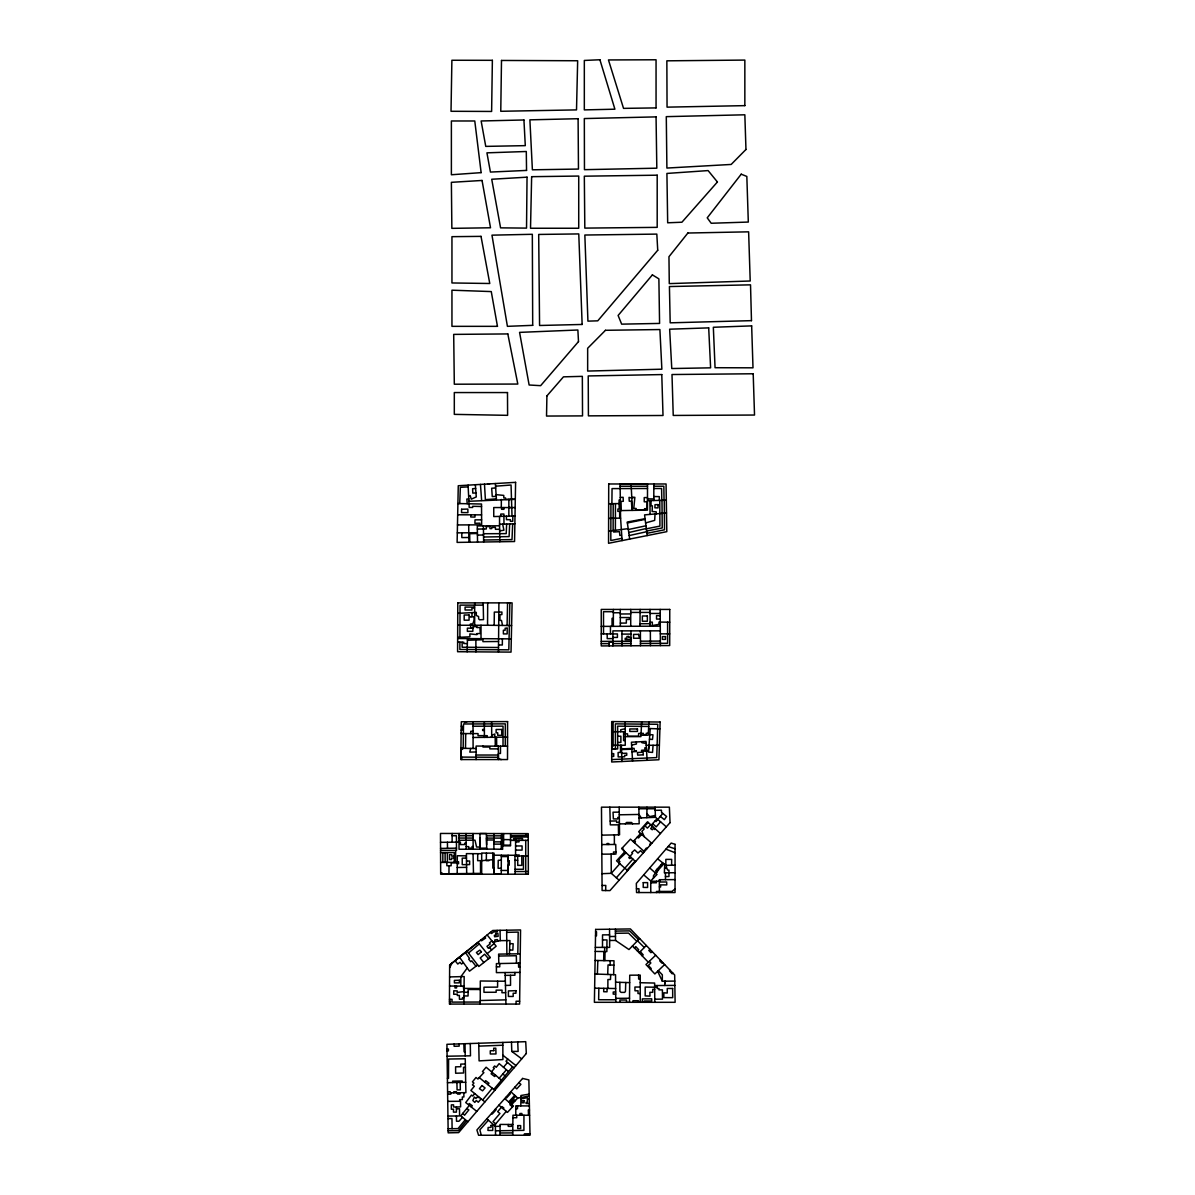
<?xml version="1.0" encoding="UTF-8"?>
<svg xmlns="http://www.w3.org/2000/svg" width="1195" height="1195" viewBox="0 0 1195 1195"><rect width="100%" height="100%" fill="white"/><g stroke="black" fill="none" stroke-linecap="round" stroke-linejoin="round"><path stroke-width="1.5" d="M454.249 862.342L454.249 852.558L440.567 852.588M462.525 748.324L462.525 749.355L461.061 749.31L460.956 757.092L498.39 757.286L498.42 759.557L498.315 746.143M481.675 874.202L481.69 853.036L494.088 853.185L494.073 874.202L501.258 874.202L501.347 855.232L494.088 855.187M494.073 874.202L494.073 868.093L492.833 868.108L492.803 853.17M502.662 833.587L502.632 849.301L493.893 849.107L493.908 833.557M501.601 507.546L501.586 509.294L503.902 509.309L503.902 507.561M508.846 516.135L508.861 499.361M512.013 516.046L511.057 485.021L495.566 486.186M515.553 856.053L515.613 838.591M625.254 721.705L625.254 745.262L611.691 745.277M640.221 1002.306L640.251 975.12L629.735 975.195L629.481 1002.306M452.128 842.176L452.143 833.483M459.074 833.498L459.029 849.257L493.893 849.107M459.149 1043.907L459.149 1046.148L454.115 1046.282L454.04 1044.072M480.241 1004.069L480.3 980.99L505.351 981.229M481.69 860.684L492.773 859.698M503.02 746.158L503.035 726.142L473.026 726.231M503.618 833.587L503.588 845.059L510.504 845.223M505.276 746.173L505.321 723.871L463.526 723.976L463.167 748.324M523.948 1115.264L523.918 1130.351L495.477 1130.814M524.426 1135.25L524.426 1133.846L529.982 1133.726M610.854 530.924L610.929 503.678M613.125 530.714L613.199 503.648M615.38 530.49L615.455 503.618M623.626 731.713L623.596 740.571L625.254 740.571M653.799 500.526L653.829 483.975M450.336 1004.069L450.351 1001.141L449.454 1001.141M459.896 642.163L459.866 649.468L508.816 649.826L509.847 602.878M459.911 637.293L460.045 605.133L483.243 605.133M462.151 642.208L462.136 647.227L498.494 647.496M470.77 514.821L470.77 517.002L474.968 517.091L474.983 514.851M476.088 759.557L476.133 746.053L507.546 746.188M482.974 746.083L482.974 747.024L489.83 747.024L489.845 748.862L498.33 748.892M498.479 652.022L498.898 602.878M501.303 507.546L501.347 499.45M500.496 746.158L500.466 753.477L498.375 753.477M511.654 1124.495L511.654 1126.362L508.278 1126.377L508.248 1124.48M515.777 1115.234L515.807 1105.838L529.4 1105.943M519.227 856.008L519.227 854.993L515.553 854.993M519.915 1115.249L519.915 1113.516L521.871 1113.471L521.886 1115.249M602.489 947.396L602.534 934.878L609.569 934.834M607.867 988.399L607.896 979.541L610.496 979.512L610.675 974.567M449.649 965.052L449.439 1004.069L519.601 1004.069L520.557 929.949L492.758 930.472L449.649 965.052L478.015 942.302L490.219 957.479L488.606 958.778L484.602 954.207L480.211 957.987L483.826 962.528M456.565 986.084L456.55 987.936L454.996 987.951L454.996 986.069M460.807 986.114L460.867 976.629M527.114 1096.442L527.1 1097.757L520.871 1098.817M607.06 988.384L607.045 991.805L603.699 991.73L603.759 988.34M457.192 874.202L457.327 855.754L466.438 855.844M459.687 1101.282L459.702 1099.624L462.405 1099.609L462.331 1096.98L463.899 1096.965L463.839 1092.678M457.7 625.254L487.545 625.254L487.694 602.878M502.378 638.817L502.333 645.001L498.509 644.941M510.594 833.602L510.504 845.866L502.647 845.806M517.525 1105.853L517.495 1108.736L515.792 1108.751M520.811 1105.883L520.9 1095.501L529.161 1094.127M455.534 862.342L455.654 850.392M494.745 737.3L494.775 734.029L491.698 735.373M646.868 817.679L646.958 807.163M665.481 981.185L664.749 983.679M463.884 1004.069L464.183 976.554L449.589 976.927M497.628 981.155L497.583 987.13L483.99 987.204L483.96 992.298L496.179 992.253L496.134 990.132L502.079 990.162L501.93 992.761L505.634 992.642M611.9 503.678L612.049 488.606L647.511 488.501M639.937 626.285L640.132 609.435M486.41 853.096L486.32 860.684L488.845 860.714M494.177 625.343L494.327 612.094L501.915 612.049L501.885 614.603L499.988 614.588L499.928 620.399L501.482 620.429L502.557 625.448M632.947 1002.306L632.977 1000.708L638.384 1000.738L638.384 1002.306M671.605 865.255L671.68 859.384L665.839 859.384L665.839 865.314L657.579 858.802M448.932 873.724L449.036 865.763L451.112 865.763L451.202 862.82L457.267 862.85M477.731 853.678L477.641 860.684L480.495 860.624L480.554 873.381L441.806 873.814L441.851 872.723L440.671 872.768M465.497 748.369L465.721 733.581M470.74 748.443L469.784 752.118L476.118 751.969M512.67 1135.25L512.969 1115.219L529.594 1115.279M610.107 964.992L610.182 960.72M598.844 988.25L598.65 999.737L615.724 999.767M603.684 960.601L603.833 951.564M517.808 953.834L518.212 932.085L506.68 932.369M604.864 960.631L605.043 951.578M456.49 1107.018L453.562 1106.958L453.562 1104.837L451.351 1104.852L451.337 1109.244L453.488 1109.214L453.458 1112.112L456.385 1112.127L456.49 1107.018L460.613 1106.869L460.538 1101.282L447.737 1101.372M463.346 986.129L464.018 992.507M501.213 849.272L501.571 833.572M507.083 625.493L507.576 602.878M512.849 516.016L512.745 521.319L510.34 521.274L510.399 519.661L506.471 519.691L506.381 516.21M462.017 733.581L461.136 733.028M467.155 651.783L467.484 638.578M501.332 759.557L498.42 758.855M522.484 840.354L522.529 838.576L513.551 838.606L513.551 840.384M605.656 890.559L605.79 885.435L602.071 885.465M613.632 974.672L614.006 960.78L595.095 960.466M644.135 1002.306L644.165 1000.977L651.708 1001.007L651.708 998.826L642.312 998.9L642.312 1002.306M450.829 1092.842L450.799 1094.142L447.632 1094.187M625.747 982.499L625.463 991.282L624.746 992.388L621.071 992.388L619.906 991.327L619.846 982.335M459.746 503.588L460.329 487.336L468.171 486.858M470.666 733.596L470.755 731.31L473.041 731.206M597.366 974.104L597.844 960.511M607.702 974.463L608.031 964.918L613.886 965.127M509.428 953.954L509.951 940.57L500.257 940.629L492.982 942.213M653.426 878.161L653.531 875.532L663.822 863.731M506.635 524.007L506.217 533.627L483.512 533.732M509.667 523.933L509.1 536.6L483.572 537.003M512.685 523.843L511.998 539.587L483.616 540.02M472.951 628.212L472.802 631.333L467.379 631.333L467.379 628.152L472.951 628.212L472.817 626.807L476.939 626.538L476.984 627.599L479.927 627.435L480.315 633.484L476.805 633.634L476.895 634.635L469.859 633.888L469.904 636.801L457.655 637.398M641.655 721.855L640.923 736.613L625.254 736.658M655.039 513.969L654.666 520.378L645.599 522.932M649.019 721.929L648.183 735.224L640.998 735.224M650.214 728.562L648.556 752.118L652.53 752.417L653.067 745.277M449.649 967.681L452.054 963.125M460.911 976.629L467.23 967.995M652.47 826.313L650.692 828.643L652.246 829.748L653.426 828.404L654.651 829.494L655.218 828.792M479.509 1097.518L476.596 1097.383L475.983 1098.474L474.34 1097.07L472.861 1100.535L474.803 1102.388L476.282 1100.505L478.314 1102.223L481.107 1098.832M643.896 851.258L646.346 848.062L647.152 848.555M474.684 1093.544L472.757 1096.039L471.472 1095.068L465.721 1102.567L468.41 1104.703L469.262 1103.508L472.264 1105.704L471.263 1106.973M493.774 1089.452L512.55 1066.776L514.104 1067.762M660.342 816.454L664.375 819.65L666.586 816.454L662.762 813.422L656.04 821.592L655.174 820.816M492.235 1072.393L491.115 1073.812L494.596 1076.516L495.641 1075.276M465.333 1119.655L458.029 1128.603L448.11 1128.737M501.392 1080.131L486.126 1067.225L482.451 1071.571L483.885 1072.632L477.94 1079.04L475.998 1077.487L472.443 1081.848L473.922 1083.058L472.443 1084.866L474.355 1086.225L470.89 1090.423L484.886 1101.924M484.602 1081.968L485.678 1080.668L489.009 1083.223L487.844 1084.612M482.601 1100.057L492.295 1088.257M466.603 1120.686L458.417 1130.634L448.14 1130.784M618.905 862.924L619.936 861.685L618.756 860.624L619.563 858.757L626.075 852.752M503.185 1108.781L503.827 1108.004L501.99 1106.6L497.658 1111.649L499.943 1113.501L493.012 1121.597L495.731 1123.883M494.371 1125.481L506.247 1111.365M491.518 1071.795L494.342 1068.449L493.266 1067.613L494.655 1065.955L496.239 1067.284L499.151 1063.595L508.443 1071.497M507.785 1059.114L505.993 1061.22L512.55 1066.776M503.468 1067.269L507.516 1062.504M499.181 1078.263L506.411 1069.764M634.426 842.699L635.426 841.534L634.261 840.488M660.581 821.801L656.219 826.88L652.634 823.624M625.314 823.863L626.538 822.459L631.647 822.489L632.573 823.818M641.64 834.409L638.548 837.949L637.249 837.187M619.802 863.716L611.287 873.321L601.981 873.694M616.336 877.787L632.872 859.071M627.091 870.154L635.068 861.117M488.411 1120.193L479.882 1129.813L481.256 1135.25M662.747 862.88L655.622 870.797L657.116 872.23M633.231 841.624L640.595 833.483M651.23 825.177L657.071 818.724M651.17 842.774L649.781 844.312L650.409 844.865M624.88 851.647L616.53 860.818L627.629 870.632M462.495 1117.34L458.91 1121.283L456.505 1121.224L456.43 1115.966M648.213 822.444L643.104 828.001L644.21 828.942L641.909 831.376L644.165 836.634M508.667 1101.939L514.746 1095.367M509.638 1102.761L515.672 1096.233M511.729 1104.524L517.689 1098.085L529.206 1096.084M631.035 857.353L629.899 858.563L628.809 857.696L632.573 853.394L631.752 852.588L634.739 849.914L637.981 853.066L640.535 850.72L643.149 853.066M634.396 947.979L635.725 946.574L638.668 949.666L637.398 950.951M650.782 892.545L650.737 880.954L657.026 874.411L649.707 867.928M639.654 938.553L628.973 949.547L615.544 940.45L609.614 940.45M650.692 824.699L647.376 828.105L645.016 825.924M648.347 962.259L639.161 952.699L646.331 945.499M652.126 951.534L650.961 952.684L648.825 950.458L650.005 949.323M662.642 962.468L661.94 963.125L659.849 961.034L660.581 960.332M642.148 955.821L643.179 954.835L640.296 951.564M655.667 955.208L645.957 964.544L654.86 973.955L664.644 964.544M670.141 970.28L669.529 970.848L672.173 973.82L672.904 973.148M650.409 969.25L651.185 968.503L648.362 965.47L650.857 962.976L649.288 961.348M468.5 953.027L479.285 943.871M487.157 953.685L496.164 946.186L487.157 934.953M491.907 940.883L489.412 942.945L490.234 943.916L486.992 946.32L488.322 948.307L494.132 943.647M463.346 962.587L461.554 964.051L460 962.319L457.775 964.036L455.086 960.69L465.363 952.445L469.501 958.375L468.664 959.122L470.755 961.706L471.786 960.84L475.939 966.262M490.219 957.479L478.807 966.486L467.036 951.115M675.041 888.99L671.904 891.41L656.503 891.455L656.518 892.545M477.641 964.962L469.501 971.176L459.478 957.18M628.749 532.537L646.301 528.504M629.182 535.569L646.689 531.7M628.316 529.534L645.957 525.785M627.375 522.947L645.151 519.362M646.331 528.817L659.924 526.099L659.73 500.391M646.614 531.073L662.224 527.951L661.985 500.346M621.803 538.333L610.824 540.528L610.824 530.924M646.898 533.328L664.51 529.803L664.256 500.302M655.383 815.453L649.632 816.603L646.913 813.556M645.061 518.705L627.241 522.036L629.69 539.064M628.197 528.653L608.599 531.148M621.385 535.285L619.846 535.494L619.458 531.655L613.618 532.029L613.453 530.67M529.251 1098.847L527.354 1099.086L527.339 1102.358L526.084 1102.358L526.069 1103.478L529.355 1103.568M664.584 868.272L666.556 868.063L667.736 870.124L668.946 870.154L668.961 876.532L665.451 876.547M666.511 512.969L644.583 514.881L647.182 535.569M475.64 488.486L472.608 488.74L472.802 493.132L475.968 492.908M646.136 743.484L641.984 742.737L641.924 741.647M496.373 498.838L485.394 499.674L484.483 484.199M495.671 487.963L491.668 488.247L492.265 496.567L496.224 496.313M465.139 1051.69L464.108 1051.749L463.839 1043.743M469.052 501.273L515.299 499.286L505.604 499.39L505.545 497.971L503.827 498.001L503.767 495.402L496.104 494.64M468.709 495.731L470.188 495.641L471.293 499.181L476.267 496.926L475.356 484.737M468.903 498.912L466.842 499.047L467.215 503.737M467.454 640.266L482.929 639.743L482.929 641.64L498.509 641.491M631.602 745.053L636.442 744.007L636.308 741.946M632.021 751.804L636.412 751.535L636.352 750.699L634.261 750.774L634.127 748.339L621.505 748.892M646.39 747.741L644.822 747.831L644.986 750.072L641.506 750.281L641.61 751.311L648.048 750.983L648.96 746.412M620.28 497.449L623.118 497.299L623.312 501.273L620.907 501.482L621.071 510.579M457.745 613.349L476.312 612.393L476.297 615.455L478.583 616.545L478.642 618.861L479.598 619.787L483.527 619.607L483.198 602.878M625.254 728.741L620.713 729.712L620.713 731.713M615.679 994.031L613.214 994.135L613.229 991.999L615.664 991.984M639.056 817.992L655.457 817.32L666.347 826.85M478.792 1046.133L502.826 1045.222M621.519 749.549L631.856 749.205M621.624 752.387L618.114 752.506L618.173 756.928L624.686 756.779L624.641 755.315L626.733 755.285L626.718 753.208L621.654 753.388M611.691 759.587L656.727 757.585L657.773 724.275L615.38 723.871L615.41 749.011L612.303 749.086L612.288 746.143L613.154 746.083L613.11 721.586M620.324 499.973L619.085 500.018L619.204 509.025L617.934 508.98L617.845 511.4L619.652 511.311L619.697 518.122M515.015 515.956L493.759 516.569L493.744 507.546L515.164 507.576M640.251 979.034L638.638 979.078L638.608 975.135M499.824 541.753L499.54 524.202L514.866 523.798M477.403 533.493L469.68 533.702L469.814 542.216M610.197 821.084L616.575 820.905L616.62 822.399L619.383 822.354M608.628 518.406L620.578 518.092L620.1 483.975L647.511 483.975L647.466 510.131L620.474 510.594M617.651 736.269L620.877 736.195L620.877 742.439L617.651 742.439M615.918 851.96L613.468 852.02L613.573 854.081M636.457 888.766L638.952 888.707L638.981 892.545M505.455 985.427L510.549 985.307L510.489 975.299M480.241 1000.514L505.829 999.856M466.14 843.222L464.706 843.252L464.706 844.536L460.493 844.596L460.419 842.087L440.522 842.341M447.468 1082.685L465.677 1082.267L465.258 1058.755L448.588 1059.039L448.483 1078.368L447.408 1078.278M456.46 1108.841L459.492 1108.766L459.597 1115.921L447.946 1116.085M647.481 500.66L666.317 500.242M480.002 844.925L479.987 837.8M440.552 848.435L456.505 848.151M601.683 835.156L619.563 834.797L619.174 807.163M501.317 860.236L498.24 860.31L498.106 868.287L501.288 868.302M520.124 963.14L496.403 963.618L496.403 972.625L520.004 972.401M529.49 1110.035L528.295 1110.065L528.534 1115.279M486.828 1118.789L495.387 1126.377L500.018 1126.287M477.432 535.106L483.542 534.987M484.378 729.458L482.631 729.488L482.646 730.504L484.378 730.504M486.634 844.671L486.499 837.859M498.659 956.045L516.33 955.731L516.479 963.215M611.691 756.45L613.692 756.42L613.722 753.642L611.691 753.642M619.279 814.796L638.996 814.452L641.282 817.903M505.201 975.389L514.911 975.21L514.896 972.446M447.094 1056.216L470.486 1055.812L470.292 1043.534M465.363 1064.013L460.717 1064.103L460.837 1066.702L455.594 1066.836L455.639 1073.244L463.585 1072.991L463.526 1067.329L465.408 1067.359M499.644 530.909L503.931 530.221L502.632 524.112M648.302 733.267L646.226 733.297L646.226 734.776L643.448 734.82L643.418 733.342L638.608 733.461L638.578 736.239L627.599 736.195L627.539 733.849L625.254 733.849M491.713 736.717L490.772 737.36M619.234 812.122L613.035 812.212L613.364 818.874L617.8 818.978L617.785 817.44L619.324 817.44M528.339 871.499L515.105 871.528M520.243 953.789L498.629 954.118L498.808 963.573M608.658 503.722L620.369 503.558M473.071 737.479L507.561 737.136M466.184 846.643L468.694 846.613L468.724 848.151L472.159 848.121L472.07 846.568L473.145 846.553M466.468 858.085L462.226 858.144L462.226 864.657L469.62 864.582L469.65 861.012L466.513 861.057M457.237 867.495L466.588 867.361M615.41 931.084L629.66 930.875L638.578 939.658M615.44 933.31L628.57 933.116L636.905 941.391M609.584 936.536L615.485 936.462M447.02 1050.928L448.409 1050.913L448.409 1049.031L446.99 1049.016M447.602 1091.767L450.216 1091.737L450.276 1092.842L465.916 1092.663L465.677 1082.267M468.873 537.496L461.823 537.586L461.808 532.821M477.537 542.097L477.298 525.949L499.57 525.77M514.94 856.053L528.28 855.904M675.055 865.21L664.719 865.329L664.36 872.828L675.055 872.723M654.651 985.576L674.846 985.382M654.666 986.786L657.175 986.771M654.681 989.355L652.724 989.37L652.754 992.328L649.871 992.328L649.99 996.137L645.18 995.898L645.18 987.085L654.666 987.204M654.785 999.199L662.508 999.125L662.388 989.863L658.938 989.863L658.998 988.564L657.205 988.504L657.145 985.546M447.976 1118.61L451.964 1118.58L452.098 1128.692M477.343 529.071L486.305 528.967L486.275 526.622L489.89 526.532L489.995 528.638L491.787 528.608L491.757 527.413L495.387 527.368L495.447 529.31L499.63 529.31M457.312 532.865L477.403 532.701M650.11 622.162L652.321 622.132L652.321 625.538L658.923 624.358L658.998 622.072L669.723 622.192M657.623 971.296L662.329 981.214L674.772 981.095M615.724 998.363L629.526 998.243M515.553 841.937L519.003 841.922L518.988 840.369M601.757 844.566L615.739 844.462L615.978 854.066L601.832 854.171M514.985 860.295L517.689 860.28M675.055 879.61L659.281 879.714L659.446 892.545M500.137 1132.994L512.7 1132.905M613.364 612.766L620.28 612.736M620.295 613.991L630.721 613.931M620.339 623.103L626.344 623.073L626.344 619.473L629.347 619.473L629.347 617.546L620.31 617.546M639.967 623.73L650.125 623.685M601.249 626.389L660.282 626.165M601.264 641.386L630.99 641.237M640.445 641.177L660.372 641.073M601.264 643.657L609.181 643.612M612.901 643.597L631.005 643.493M640.46 643.448L667.602 643.298L667.602 622.177M611.691 749.086L617.681 748.951L617.636 726.157L648.736 726.455M619.413 823.878L639.161 823.788L638.862 807.163M515.553 845.97L522.081 845.941L522.081 850.093L515.553 850.093M440.626 862.417L457.282 862.327M457.476 524.934L481.645 524.844L481.525 504.021L457.909 503.543M510.579 835.589L528.22 835.529M510.534 840.399L528.235 840.339M650.737 881.268L659.296 881.238M650.752 882.791L656.473 882.761L656.458 881.238M480.241 1002.037L451.964 1002.112L452.068 999.334L449.469 999.319M612.901 642.118L609.166 642.133L609.181 645.883M480.002 848.166L486.694 848.151M620.13 486.231L647.511 486.231M653.829 486.231L663.837 486.231L664.047 500.302M508.861 507.561L512.028 507.561M481.615 519.855L475.027 519.855L474.893 523.29L479.852 523.171L479.852 524.844M613.364 611.706L603.505 611.706L603.52 633.903M630.721 612.423L650.02 612.423M650.035 613.453L660.223 613.453M660.252 619.07L656.533 619.07L656.533 615.574L660.223 615.784M660.312 630.84L612.901 630.87L612.901 645.853M601.264 633.918L617.427 633.947L617.427 637.428L612.901 637.428M621.953 634.097L630.945 634.097M612.901 638.623L607.224 638.623L607.179 633.903M611.691 731.713L625.254 731.713M646.241 745.292L659.371 745.277M476.103 755.031L498.39 755.031L498.39 757.286M638.892 808.761L655.099 808.761M452.143 835.753L456.4 835.753L456.505 842.116M510.564 836.993L528.22 837.008M459.059 838.039L473.056 838.053M486.514 838.098L501.467 838.113M486.544 839.98L493.893 839.98M459.059 840.294L474.998 840.175L476.566 847.001L480.002 847.091M440.567 850.392L456.535 850.392L456.415 842.116M454.249 856.128L451.725 856.128L451.725 854.604L449.529 854.604L449.529 859.519L451.59 859.519L451.59 858.07L454.249 858.07M515.09 869.273L523.455 869.273L523.455 855.964M595.319 947.396L609.659 947.396L609.54 929.232M496.403 966.815L499.734 966.815L499.734 963.558M463.346 991.686L457.162 992.433L457.252 990.909L453.786 990.76L453.712 994.285L457.341 994.18L457.312 995.495L459.388 995.435L459.418 999.259L462.42 999.125L462.495 997.646L463.959 997.661M640.236 993.538L637.966 993.538L638.055 990.789L634.993 990.789L634.918 987.04L640.236 987.04M511.475 1042.159L511.789 1051.406L518.122 1051.406L517.719 1041.95M653.829 488.501L661.597 488.516L661.791 500.346M647.496 497.583L644.21 497.583L644.239 501.795L647.107 501.795L647.063 508.712L644.553 508.667L644.523 509.817L636.233 509.832L636.173 508.487L633.768 508.383L634.874 497.329L632.767 497.195L632.767 498.345L629.033 497.359L629.257 501.228L631.408 501.108L632.021 510.399M660.327 633.858L669.708 633.873M461.121 733.566L478.03 733.596L478.015 735.627L487.246 735.672L487.246 737.405M459.059 835.753L473.026 835.783M486.47 835.828L501.527 835.843M493.893 841.863L501.377 841.877M493.893 844.133L501.332 844.133M480.27 989.505L468.171 989.49L468.052 995.973L463.974 995.928M457.685 514.776L481.585 514.866M481.69 853.708L466.409 853.633L466.692 874.202M501.347 855.232L514.94 855.291L515.135 874.202M501.332 856.561L508.069 856.591M501.273 870.453L508.084 870.483M602.519 939.927L606.985 939.942L606.836 951.608L595.259 951.414M449.544 986.039L464.078 986.129M512.834 1124.495L499.988 1124.435L500.182 1135.25M457.64 638.518L511.326 638.877M457.282 861.774L458.551 861.774L458.581 863.716L457.267 863.686M653.799 496.552L659.281 496.597L659.371 500.406M647.496 498.868L653.799 498.942M461.18 730.16L462.092 730.175L462.121 726.172L461.24 726.172M503.603 839.577L510.549 839.652M464.063 988.384L480.285 988.564M487.545 625.254L511.609 625.553M520.079 967.203L518.615 967.173L518.54 963.185M519.646 1001.261L516.076 1001.216L516.091 1004.069M460.911 748.294L476.133 748.518M512.924 1117.683L516.748 1117.743L516.733 1115.234M449.036 865.763L446.87 865.733L446.855 862.372M595.513 935.804L596.469 935.819L596.529 931.831L595.588 931.816M594.632 988.175L615.634 988.534M464.018 992.194L468.126 992.268M481.54 506.501L472.682 506.307L472.667 507.487L469.202 507.442L468.082 485.155M457.625 642.103L463.824 642.253L463.779 643.507L467.364 643.612M640.236 982.723L654.621 983.052L654.8 1002.306M615.589 982.215L629.66 982.619M655.159 810.359L661.418 810.195L661.582 812.63L662.762 813.422M648.601 728.517L659.894 728.875M594.871 974.015L615.53 974.732L615.754 1002.306M613.364 618.412L612.049 618.368L612.049 626.389M509.593 949.995L512.849 950.115L513.163 943.751L509.832 943.617M649.781 734.641L652.978 734.805L652.5 739.451L649.453 739.242M659.371 886.884L660.641 886.959L660.671 884.868L666.765 884.912L666.661 881.97L660.208 882.015L660.193 879.714M668.199 846.508L675.07 848.808M665.899 849.167L675.07 852.692M495.283 1109.244L496.119 1109.737L492.25 1114.024L491.578 1113.426M466.767 1108.527L468.873 1109.871L464.541 1115.234L462.868 1113.307M511.789 1051.406L521.722 1058.86M661.268 864.523L662.448 865.464M502.796 1074.021L505.052 1075.799M502.886 1055.23L515.956 1065.596M476.79 1111.395L469.306 1105.42L460.747 1115.906L467.917 1121.761M512.55 1106.854L509.862 1104.688L514.418 1099.848L515.299 1100.67M479.165 1077.532L494.82 1090.318M504.708 1098.623L513.402 1105.928L507.472 1112.381L498.898 1105.181M643.717 874.874L650.737 880.954M651.783 843.311L638.668 831.795L647.511 821.816L660.432 833.527M619.13 880.252L611.287 873.321L611.123 854.111M518.899 1082.61L520.886 1084.373L516.748 1088.869L514.896 1087.136M505.784 1097.413L506.471 1098.011L510.295 1093.843L509.563 1093.156M656.996 869.273L658.43 870.557M644.374 851.691L630.497 839.144L621.639 848.629L635.606 861.61M510.818 1091.737L517.689 1098.085M490.368 932.384L491.593 933.504L493.565 931.936L497.165 931.607L497.135 930.382M637.503 940.764L644.314 947.53M632.424 946.007L639.161 952.699M658.326 970.609L662.329 974.821L662.329 981.214M489.412 947.426L491.668 949.935M480.898 939.987L481.54 940.779L485.618 938.075L484.826 936.82M498.24 941.062L497.329 939.569L494.79 939.957L494.805 941.809M622.371 847.838L624.089 850.915M470.83 628.197L470.382 624.014L472.802 623.82L474.116 620.22L474.116 616.814L470.382 616.934L472.04 615.933L471.935 612.617M622.102 540.588L620.578 518.092M666.302 865.314L666.556 868.063M656.369 513.85L656.189 511.848L652.141 511.475L652.38 505.843L651.066 505.858L650.991 500.585M480.45 484.423L481.63 500.451M487.545 484.005L489.651 483.885M462.271 1082.341L462.181 1080.997L452.666 1081.146L452.696 1082.565M495.387 483.542L496.418 499.495M632.573 761.006L631.438 742.214L646.017 741.438L647.122 760.304M631.079 483.945L632.454 510.385M456.46 1092.768L456.415 1091.707L453.771 1091.737L453.786 1092.798M655.039 807.163L655.457 817.32M621.37 745.262L621.923 761.514M459.941 1092.723L459.985 1094.082L457.521 1094.067L457.506 1092.753M609.838 807.163L610.301 824.864L618.353 824.849L618.562 834.812M608.748 844.521L608.718 843.55L607.12 843.506L607.12 844.521M505.127 972.536L505.933 1004.069M456.908 1082.461L457.087 1089.885L460.329 1089.87L460.224 1082.386M473.056 853.663L473.504 874.202M500.063 930.322L500.257 940.629M495.387 1126.377L495.566 1135.25M478.732 1043.25L479.09 1060.876L502.901 1059.577L502.826 1042.443M486.709 849.092L486.425 833.557L479.972 833.542L480.017 849.212M465.004 1043.698L465.213 1055.902M483.392 525.949L483.646 542.007M468.679 524.889L468.948 542.231M649.886 500.6L650.095 514.403M615.38 929.142L615.544 940.45M464.676 721.75L464.691 722.542L466.976 721.75M466.005 833.512L466.229 849.242M447.423 842.251L447.498 848.286M620.444 745.262L620.534 752.417M500.78 516.374L500.75 514.059L503.902 514.044L503.976 524.082M496.582 737.285L496.702 746.143M495.178 737.3L495.298 746.128M517.644 856.023L517.749 865.389L521.842 865.359L521.782 855.978M473.011 833.527L473.175 849.227M650.005 609.435L650.155 626.225M506.65 930.203L506.874 953.998M665.421 872.813L665.481 879.669M619.906 1002.306L619.891 1000.021L626.553 1000.006L626.553 1002.306M491.608 721.66L491.713 737.345M660.193 609.435L660.387 645.599M650.349 630.855L650.438 645.659M640.386 630.855L640.475 645.703M630.93 630.87L631.005 645.763M621.938 630.87L622.012 645.808M620.265 609.435L620.354 626.389M484.348 721.675L484.408 737.434M475.864 638.638L475.924 651.858M473.011 721.72L473.101 748.473M447.363 852.588L447.408 862.372M445.093 852.588L445.152 862.387M614.364 834.902L614.364 844.477M610.451 626.389L610.466 633.903M664.749 981.185L664.749 985.472M630.721 609.435L630.721 626.329M613.364 609.435L613.364 626.389M604.655 947.396L604.655 951.578M526.233 833.632L526.233 835.544M525.725 840.339L525.725 874.202M499.54 516.404L499.54 524.202M481.017 625.254L481.017 638.668M474.669 602.878L474.669 625.254M461.733 757.092L461.733 759.557M442.837 852.588L442.837 862.402M669.753 609.435L669.693 645.554L601.264 645.927L601.234 609.435L669.753 609.435M675.07 844.342L675.041 892.545L636.547 892.545L636.323 883.434L671.187 843.058L675.07 844.342M507.591 721.601L507.516 759.557L460.747 759.557L461.3 721.765L507.591 721.601M608.718 483.975L608.554 543.292L666.81 531.655L666.063 483.975L608.718 483.975M457.79 602.878L457.595 651.723L511.027 652.111L512.102 602.878L457.79 602.878M509.234 860.953L509.219 865.18L508.084 865.195L508.084 874.202L508.069 855.261L508.084 860.878L509.234 860.953M643.254 882.627L643.209 887.392L647.6 887.467L647.585 882.627L643.254 882.627M527.04 177.174L526.532 228.111L500.571 227.857L491.728 179.25L527.04 177.174M492.37 60.318L491.623 111.449L451.023 111.284L451.889 60.258L492.37 60.318M501.497 60.452L500.765 111.284L576.513 109.895L577.663 60.751L501.497 60.452M637.473 728.95L637.428 731.445L629.795 731.445L629.795 728.95L637.473 728.95M515.598 482.347L514.552 541.529L457.117 542.41L458.268 485.738L515.598 482.347M595.633 929.426L594.393 1002.306L675.115 1002.306L674.667 974.986L630.407 928.933L595.633 929.426M491.055 1125.376L491.026 1127.363L488.128 1127.512L487.948 1130.425L492.713 1130.425L492.863 1125.361L491.055 1125.376M546.907 395.904L546.533 416.054L582.533 415.89L582.338 376.35L563.472 376.843L546.907 395.904M531.641 176.681L530.52 228.245L578.724 228.245L578.724 176.053L531.641 176.681M517.764 1125.6L517.704 1128.528L520.691 1128.513L520.632 1125.585L517.764 1125.6M658.116 504.619L658.027 507.905L654.89 507.815L655.039 504.663L658.116 504.619M516.001 990.67L515.926 993.239L513.178 993.239L513.178 996.466L508.398 996.466L508.398 990.924L516.001 990.67M461.614 509.249L461.509 512.565L467.917 512.625L467.857 509.07L461.614 509.249M660.118 722.034L658.923 759.751L611.691 761.992L611.691 721.571L660.118 722.034M741.214 174.186L707.231 217.834L711.189 223.256L748.309 222.061L746.83 176.442L741.214 174.186M687.872 233.025L668.961 256.716L669.275 283.618L750.206 281.004L748.623 231.83L687.872 233.025M481.973 1085.538L479.434 1088.705L482.571 1090.826L485.065 1087.943L481.973 1085.538M652.395 274.88L618.114 315.465L621.654 324.144L659.58 323.427L658.878 278.853L652.395 274.88M657.728 250.248L597.769 320.828L587.925 321.141L584.848 235.027L656.817 234.1L657.728 250.248M526.323 1053.482L458.641 1132.606L448.17 1132.86L446.93 1044.311L525.725 1041.681L526.323 1053.482M578.499 341.591L540.633 385.671L529.131 384.999L519.571 332.374L577.872 329.999L578.499 341.591M717.418 181.984L681.912 222.225L667.676 222.793L666.915 173.439L708.112 170.586L717.418 181.984M670.036 822.668L609.958 890.604L602.101 890.499L601.473 807.163L669.379 807.163L670.036 822.668M522.603 1078.443L476.895 1129.977L478.568 1135.25L530.012 1135.25L528.862 1079.921L522.603 1078.443M745.964 149.48L731.176 164.447L666.9 168.062L666.287 116.647L744.843 114.795L745.964 149.48M605.477 330.298L587.656 348.268L587.656 371.062L661.866 369.195L659.894 329.551L605.477 330.298M481.421 951.788L478.149 954.611L476.417 952.505L479.882 950.1L481.421 951.788M495.925 934.968L494.371 935.312L494.611 936.76L498.151 936.312L497.867 933.22L495.671 933.37L495.925 934.968M481.137 172.633L451.381 174.754L451.381 120.979L474.773 120.979L481.137 172.633M643.268 754.792L637.682 755.15L637.458 752.536L643.104 752.208L643.268 754.792M482.048 180.46L451.381 182.327L451.859 228.35L490.518 227.782L482.048 180.46M524.022 1100.595L522.051 1100.7L522.066 1102.761L524.067 1102.791L524.022 1100.595M493.804 1050.644L490.264 1050.808L490.294 1054.005L495.985 1053.945L495.791 1048.194L493.684 1048.224L493.804 1050.644M599.905 59.75L584.325 60.452L584.325 109.895L614.902 109.193L599.905 59.75M526.547 170.422L490.428 172.065L486.933 152.84L526.293 151.496L526.547 170.422M532.701 325.339L507.412 326.34L491.967 235.161L532.328 234.295L532.701 325.339M751.655 325.876L713.34 327.266L715.058 367.716L752.999 367.821L751.655 325.876M708.695 327.878L669.648 329.193L671.769 368.538L710.607 367.836L708.695 327.878M459.358 980.244L454.399 980.393L454.429 982.902L459.373 982.858L459.358 980.244M751.476 320.648L670.186 322.829L669.424 286.546L750.52 284.843L751.476 320.648M523.933 119.978L481.137 120.979L485.753 146.387L525.292 145.641L523.933 119.978M578.096 118.708L529.893 119.844L532.387 169.81L578.47 169.063L578.096 118.708M656.055 116.886L584.325 118.559L584.46 169.675L656.817 168.181L656.055 116.886M582.144 324.457L539.572 325.488L538.691 234.444L578.768 233.921L582.144 324.457M744.843 105.638L667.049 107.147L666.855 60.825L744.843 60.079L744.843 105.638M661.776 374.573L588.224 375.947L588.418 415.86L663.016 415.487L661.776 374.573M656.055 107.908L623.536 108.372L608.464 59.944L656.055 59.78L656.055 107.908M657.19 175.187L584.325 176.188L584.818 228.111L657.19 227.364L657.19 175.187M481.017 236.371L451.949 236.67L451.949 282.961L489.771 283.499L481.017 236.371M507.815 333.928L453.697 334.391L454.309 384.207L517.808 384.058L507.815 333.928M753.194 373.766L671.993 374.528L673.233 415.442L754.523 415.038L753.194 373.766M497.464 326.34L451.949 326.34L451.949 290.191L491.264 291.58L497.464 326.34M507.487 392.558L454.309 392.558L454.309 414.366L507.606 415.337L507.487 392.558M474.355 607.09L465.079 607.09L465.079 610.003L471.935 610.003L471.935 608.031L474.355 608.031L474.355 607.09M469.067 615.007L464.183 615.007L464.183 620.175L469.067 620.175L469.067 615.007M647.361 615.978L642.357 615.978L642.357 621.236L647.361 621.236L647.361 615.978M507.173 628.197L505.141 628.197L505.141 630.228L503.379 630.228L503.379 633.918L507.173 633.918L507.173 628.197M638.548 634.396L633.589 634.396L633.589 638.249L639.474 638.249L638.548 634.396M628.734 636.472L626.942 636.472L626.942 638.264L625.194 638.264L625.194 639.624L630.96 639.624L630.96 637.667L628.734 637.667L628.734 636.472M665.495 636.606L662.403 636.606L662.403 639.4L665.495 639.4L665.495 636.606M501.721 729.488L496.134 729.488L496.134 732.804L497.732 732.804L497.732 735.328L501.721 735.328L501.721 729.488M528.339 874.202L440.671 874.202L440.477 833.453L528.22 833.632L528.339 874.202M672.636 988.489L667.258 988.474L667.258 993.045L663.837 992.806L663.837 997.601L672.71 997.661L672.636 988.489"/></g></svg>
